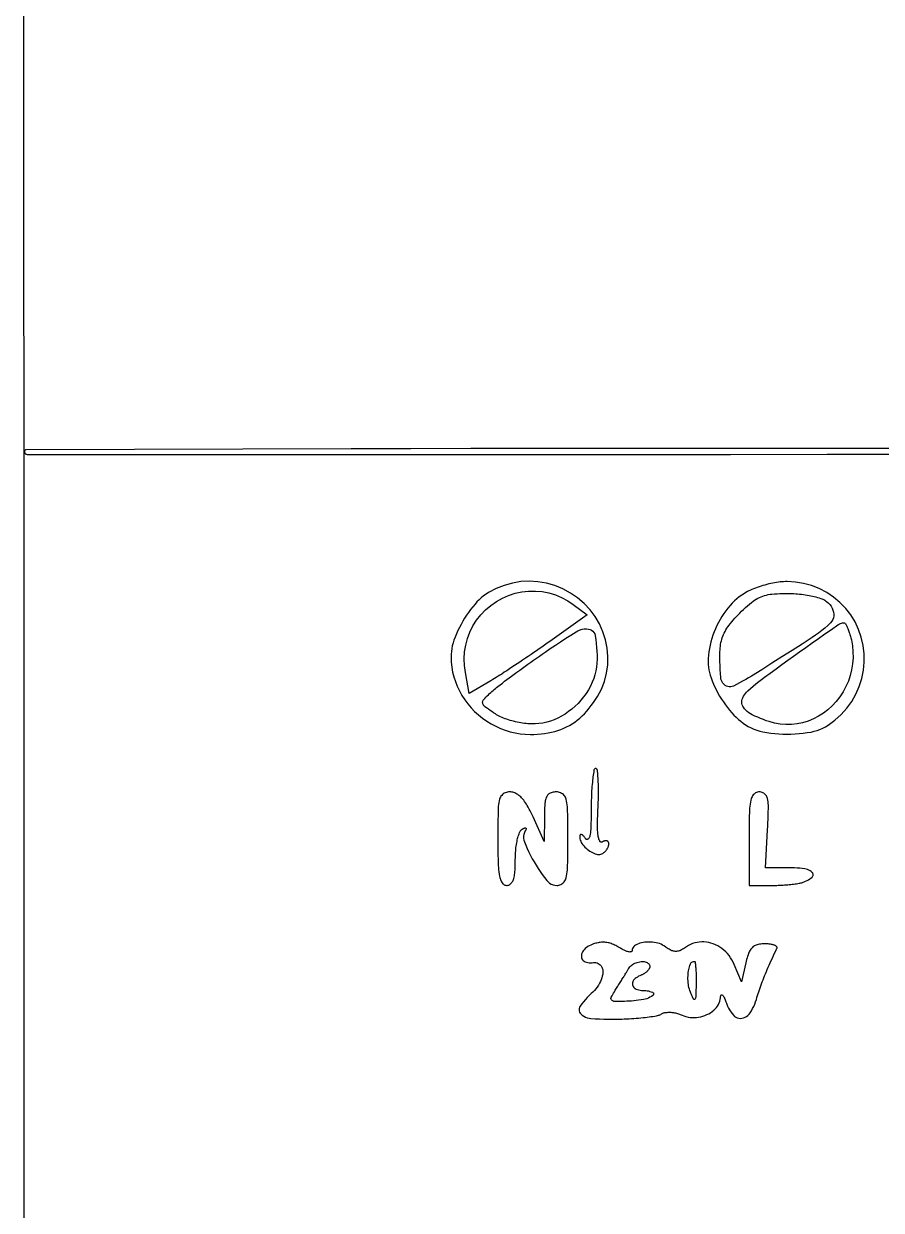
# Model space of a CAD drawing. Header units: millimetres. Extents: x -134 to 134, y -49 to 49.
# Drawn here: x -133.6 to -118.52, y 6.67 to 27.55 of the extents above; entities that cross this region are included whole.
import ezdxf

# ---------------------------------------------------------------- set-up
doc = ezdxf.new("R2010")
doc.units = ezdxf.units.MM
doc.header["$LTSCALE"] = 10
doc.header["$MEASUREMENT"] = 0

# ---------------------------------------------------------------- blocks, each defined once
blk = doc.blocks.new('DT0B-ULTRA_v_1')
at = {"color": 7, "linetype": 'Continuous', "lineweight": -3}
for points in [[(-133.588, -43.767, 0), (-133.6, 43.996, 0)], [(-133.588, 20.02, 0), (-133.587, 20.009, 0), (-133.583, 19.999, 0), (-133.578, 19.99, 0), (-133.57, 19.982, 0), (-133.562, 19.975, 0), (-133.552, 19.971, 0), (-133.541, 19.968, 0), (-133.536, 19.968, 0), (-124.577, 19.968, 0), (-122.873, 19.969, 0), (-121.169, 19.97, 0), (-119.465, 19.971, 0), (-117.76, 19.974, 0), (-116.056, 19.977, 0), (-114.352, 19.981, 0), (-112.212, 19.986, 0), (-110.073, 19.992, 0), (-107.933, 19.999, 0), (-105.794, 20.006, 0), (-103.654, 20.013, 0), (-101.514, 20.021, 0)], [(-117.78, 20.076, 0), (-119.03, 20.076, 0), (-120.28, 20.076, 0), (-121.529, 20.076, 0), (-122.582, 20.076, 0), (-123.634, 20.075, 0), (-124.686, 20.074, 0), (-125.738, 20.072, 0), (-126.79, 20.07, 0), (-127.843, 20.067, 0), (-133.556, 20.052, 0), (-133.563, 20.051, 0), (-133.569, 20.049, 0), (-133.575, 20.046, 0), (-133.58, 20.041, 0), (-133.583, 20.036, 0), (-133.586, 20.03, 0), (-133.587, 20.023, 0), (-133.588, 20.02, 0)], [(-125.423, 17.539, 0), (-125.467, 17.511, 0), (-125.51, 17.48, 0), (-125.551, 17.447, 0), (-125.59, 17.412, 0), (-125.627, 17.376, 0), (-125.662, 17.337, 0), (-125.702, 17.289, 0), (-125.74, 17.24, 0), (-125.777, 17.19, 0), (-125.813, 17.139, 0), (-125.846, 17.087, 0), (-125.878, 17.034, 0), (-125.908, 16.98, 0), (-125.937, 16.926, 0), (-125.963, 16.87, 0), (-125.988, 16.814, 0), (-126.011, 16.757, 0), (-126.033, 16.7, 0), (-126.048, 16.652, 0), (-126.061, 16.603, 0), (-126.071, 16.554, 0), (-126.078, 16.504, 0), (-126.082, 16.454, 0), (-126.083, 16.403, 0), (-126.08, 16.315, 0), (-126.071, 16.228, 0), (-126.056, 16.141, 0), (-126.035, 16.056, 0), (-126.008, 15.972, 0), (-125.975, 15.89, 0), (-125.936, 15.809, 0), (-125.892, 15.73, 0), (-125.843, 15.654, 0), (-125.79, 15.581, 0), (-125.731, 15.513, 0), (-125.669, 15.447, 0), (-125.601, 15.386, 0), (-125.53, 15.329, 0), (-125.456, 15.276, 0), (-125.378, 15.228, 0), (-125.298, 15.186, 0), (-125.215, 15.148, 0), (-125.13, 15.116, 0), (-125.044, 15.09, 0), (-124.957, 15.069, 0), (-124.868, 15.055, 0), (-124.778, 15.046, 0), (-124.688, 15.043, 0), (-124.626, 15.044, 0), (-124.563, 15.047, 0), (-124.5, 15.053, 0), (-124.438, 15.061, 0), (-124.376, 15.071, 0), (-124.315, 15.083, 0), (-124.26, 15.096, 0), (-124.207, 15.112, 0), (-124.154, 15.131, 0), (-124.102, 15.152, 0), (-124.052, 15.175, 0), (-124.002, 15.202, 0), (-123.954, 15.23, 0), (-123.908, 15.261, 0), (-123.863, 15.295, 0), (-123.819, 15.33, 0), (-123.778, 15.368, 0), (-123.738, 15.408, 0), (-123.696, 15.454, 0), (-123.655, 15.503, 0), (-123.616, 15.552, 0), (-123.578, 15.603, 0), (-123.543, 15.655, 0), (-123.509, 15.708, 0), (-123.439, 15.839, 0), (-123.385, 15.976, 0), (-123.348, 16.119, 0), (-123.327, 16.265, 0), (-123.323, 16.413, 0), (-123.336, 16.56, 0), (-123.366, 16.707, 0), (-123.412, 16.85, 0), (-123.473, 16.987, 0), (-123.549, 17.116, 0), (-123.639, 17.236, 0), (-123.742, 17.346, 0), (-123.857, 17.445, 0), (-123.983, 17.531, 0), (-124.117, 17.604, 0), (-124.258, 17.661, 0), (-124.405, 17.703, 0), (-124.555, 17.729, 0), (-124.705, 17.738, 0), (-124.856, 17.731, 0), (-125.005, 17.707, 0), (-125.15, 17.666, 0), (-125.29, 17.61, 0), (-125.423, 17.539, 0)], [(-123.933, 17.328, 0), (-123.692, 17.146, 0), (-124.348, 16.679, 0), (-124.394, 16.646, 0), (-124.44, 16.613, 0), (-124.487, 16.581, 0), (-124.533, 16.548, 0), (-124.58, 16.516, 0), (-124.627, 16.484, 0), (-124.676, 16.45, 0), (-124.725, 16.417, 0), (-124.774, 16.383, 0), (-124.824, 16.35, 0), (-124.873, 16.317, 0), (-124.923, 16.284, 0), (-124.968, 16.254, 0), (-125.013, 16.224, 0), (-125.058, 16.195, 0), (-125.103, 16.165, 0), (-125.148, 16.136, 0), (-125.193, 16.106, 0), (-125.225, 16.086, 0), (-125.256, 16.066, 0), (-125.288, 16.047, 0), (-125.32, 16.027, 0), (-125.351, 16.008, 0), (-125.384, 15.989, 0), (-125.763, 15.766, 0), (-125.832, 16.135, 0), (-125.848, 16.254, 0), (-125.853, 16.374, 0), (-125.845, 16.495, 0), (-125.826, 16.614, 0), (-125.794, 16.73, 0), (-125.751, 16.843, 0), (-125.698, 16.951, 0), (-125.633, 17.053, 0), (-125.559, 17.148, 0), (-125.476, 17.235, 0), (-125.385, 17.314, 0), (-125.286, 17.383, 0), (-125.181, 17.442, 0), (-125.071, 17.49, 0), (-124.957, 17.527, 0), (-124.839, 17.552, 0), (-124.72, 17.565, 0), (-124.6, 17.566, 0), (-124.48, 17.555, 0), (-124.363, 17.533, 0), (-124.248, 17.498, 0), (-124.138, 17.452, 0), (-124.032, 17.395, 0), (-123.933, 17.328, 0)], [(-120.924, 17.525, 0), (-120.97, 17.495, 0), (-121.014, 17.463, 0), (-121.057, 17.429, 0), (-121.098, 17.392, 0), (-121.137, 17.354, 0), (-121.174, 17.313, 0), (-121.213, 17.267, 0), (-121.25, 17.219, 0), (-121.285, 17.17, 0), (-121.318, 17.119, 0), (-121.349, 17.068, 0), (-121.379, 17.015, 0), (-121.407, 16.96, 0), (-121.432, 16.903, 0), (-121.456, 16.846, 0), (-121.478, 16.788, 0), (-121.497, 16.73, 0), (-121.514, 16.67, 0), (-121.528, 16.613, 0), (-121.54, 16.556, 0), (-121.548, 16.498, 0), (-121.555, 16.44, 0), (-121.559, 16.381, 0), (-121.56, 16.323, 0), (-121.558, 16.274, 0), (-121.554, 16.226, 0), (-121.547, 16.179, 0), (-121.537, 16.131, 0), (-121.525, 16.085, 0), (-121.51, 16.039, 0), (-121.489, 15.984, 0), (-121.466, 15.929, 0), (-121.442, 15.875, 0), (-121.416, 15.822, 0), (-121.388, 15.77, 0), (-121.359, 15.718, 0), (-121.327, 15.666, 0), (-121.293, 15.615, 0), (-121.258, 15.565, 0), (-121.222, 15.516, 0), (-121.184, 15.469, 0), (-121.144, 15.422, 0), (-121.108, 15.382, 0), (-121.07, 15.345, 0), (-121.03, 15.308, 0), (-120.989, 15.274, 0), (-120.946, 15.242, 0), (-120.902, 15.211, 0), (-120.855, 15.183, 0), (-120.806, 15.157, 0), (-120.756, 15.135, 0), (-120.705, 15.116, 0), (-120.652, 15.101, 0), (-120.598, 15.089, 0), (-120.528, 15.077, 0), (-120.458, 15.067, 0), (-120.387, 15.059, 0), (-120.316, 15.053, 0), (-120.245, 15.05, 0), (-120.174, 15.048, 0), (-120.104, 15.049, 0), (-120.033, 15.052, 0), (-119.962, 15.058, 0), (-119.891, 15.065, 0), (-119.821, 15.075, 0), (-119.751, 15.086, 0), (-119.698, 15.098, 0), (-119.645, 15.113, 0), (-119.594, 15.132, 0), (-119.544, 15.154, 0), (-119.496, 15.179, 0), (-119.449, 15.207, 0), (-119.33, 15.294, 0), (-119.221, 15.394, 0), (-119.122, 15.504, 0), (-119.036, 15.624, 0), (-118.963, 15.752, 0), (-118.903, 15.887, 0), (-118.859, 16.027, 0), (-118.829, 16.171, 0), (-118.816, 16.317, 0), (-118.817, 16.463, 0), (-118.835, 16.609, 0), (-118.868, 16.752, 0), (-118.915, 16.89, 0), (-118.977, 17.022, 0), (-119.053, 17.146, 0), (-119.142, 17.261, 0), (-119.243, 17.366, 0), (-119.355, 17.46, 0), (-119.476, 17.541, 0), (-119.606, 17.609, 0), (-119.742, 17.662, 0), (-119.882, 17.701, 0), (-120.027, 17.724, 0), (-120.172, 17.732, 0), (-120.203, 17.732, 0), (-120.234, 17.73, 0), (-120.265, 17.728, 0), (-120.296, 17.725, 0), (-120.326, 17.722, 0), (-120.357, 17.717, 0), (-120.391, 17.711, 0), (-120.426, 17.705, 0), (-120.461, 17.698, 0), (-120.495, 17.69, 0), (-120.529, 17.681, 0), (-120.563, 17.672, 0), (-120.597, 17.663, 0), (-120.63, 17.652, 0), (-120.663, 17.641, 0), (-120.697, 17.63, 0), (-120.729, 17.618, 0), (-120.762, 17.605, 0), (-120.79, 17.594, 0), (-120.817, 17.582, 0), (-120.845, 17.568, 0), (-120.871, 17.555, 0), (-120.898, 17.54, 0), (-120.924, 17.525, 0)], [(-119.478, 17.384, 0), (-119.449, 17.359, 0), (-119.423, 17.331, 0), (-119.4, 17.3, 0), (-119.381, 17.267, 0), (-119.365, 17.231, 0), (-119.354, 17.194, 0), (-119.349, 17.161, 0), (-119.35, 17.128, 0), (-119.356, 17.095, 0), (-119.368, 17.064, 0), (-119.385, 17.035, 0), (-119.406, 17.009, 0), (-119.456, 16.961, 0), (-119.508, 16.915, 0), (-119.562, 16.87, 0), (-119.617, 16.827, 0), (-119.673, 16.787, 0), (-119.731, 16.748, 0), (-119.908, 16.634, 0), (-120.085, 16.52, 0), (-120.263, 16.407, 0), (-120.441, 16.295, 0), (-120.619, 16.182, 0), (-120.797, 16.07, 0), (-120.849, 16.038, 0), (-120.901, 16.008, 0), (-120.954, 15.978, 0), (-121.007, 15.949, 0), (-121.061, 15.921, 0), (-121.115, 15.894, 0), (-121.139, 15.885, 0), (-121.164, 15.88, 0), (-121.189, 15.88, 0), (-121.214, 15.884, 0), (-121.238, 15.893, 0), (-121.26, 15.906, 0), (-121.281, 15.923, 0), (-121.3, 15.944, 0), (-121.315, 15.967, 0), (-121.327, 15.991, 0), (-121.335, 16.018, 0), (-121.339, 16.045, 0), (-121.344, 16.115, 0), (-121.347, 16.185, 0), (-121.351, 16.256, 0), (-121.353, 16.326, 0), (-121.354, 16.396, 0), (-121.355, 16.467, 0), (-121.354, 16.499, 0), (-121.352, 16.531, 0), (-121.35, 16.563, 0), (-121.346, 16.595, 0), (-121.341, 16.627, 0), (-121.336, 16.659, 0), (-121.329, 16.688, 0), (-121.322, 16.716, 0), (-121.313, 16.744, 0), (-121.303, 16.772, 0), (-121.292, 16.799, 0), (-121.279, 16.826, 0), (-121.264, 16.855, 0), (-121.248, 16.883, 0), (-121.231, 16.911, 0), (-121.213, 16.938, 0), (-121.194, 16.964, 0), (-121.174, 16.99, 0), (-121.147, 17.022, 0), (-121.12, 17.054, 0), (-121.092, 17.086, 0), (-121.064, 17.117, 0), (-121.035, 17.148, 0), (-121.005, 17.178, 0), (-120.972, 17.211, 0), (-120.937, 17.243, 0), (-120.903, 17.275, 0), (-120.868, 17.306, 0), (-120.832, 17.337, 0), (-120.796, 17.367, 0), (-120.77, 17.387, 0), (-120.744, 17.405, 0), (-120.716, 17.422, 0), (-120.688, 17.438, 0), (-120.659, 17.453, 0), (-120.629, 17.466, 0), (-120.599, 17.477, 0), (-120.568, 17.487, 0), (-120.537, 17.496, 0), (-120.505, 17.503, 0), (-120.473, 17.508, 0), (-120.441, 17.512, 0), (-120.394, 17.516, 0), (-120.346, 17.519, 0), (-120.299, 17.521, 0), (-120.252, 17.523, 0), (-120.204, 17.524, 0), (-120.157, 17.524, 0), (-120.123, 17.524, 0), (-120.089, 17.522, 0), (-120.055, 17.521, 0), (-120.021, 17.519, 0), (-119.987, 17.516, 0), (-119.953, 17.513, 0), (-119.919, 17.509, 0), (-119.886, 17.505, 0), (-119.852, 17.5, 0), (-119.819, 17.494, 0), (-119.785, 17.488, 0), (-119.752, 17.482, 0), (-119.723, 17.475, 0), (-119.694, 17.469, 0), (-119.666, 17.462, 0), (-119.637, 17.454, 0), (-119.609, 17.446, 0), (-119.581, 17.437, 0), (-119.563, 17.431, 0), (-119.545, 17.423, 0), (-119.527, 17.415, 0), (-119.51, 17.406, 0), (-119.494, 17.395, 0), (-119.478, 17.384, 0)], [(-119.042, 16.705, 0), (-119.023, 16.601, 0), (-119.014, 16.496, 0), (-119.013, 16.391, 0), (-119.02, 16.286, 0), (-119.037, 16.182, 0), (-119.062, 16.08, 0), (-119.095, 15.98, 0), (-119.137, 15.884, 0), (-119.186, 15.792, 0), (-119.243, 15.705, 0), (-119.308, 15.622, 0), (-119.379, 15.545, 0), (-119.454, 15.477, 0), (-119.534, 15.416, 0), (-119.62, 15.362, 0), (-119.71, 15.316, 0), (-119.804, 15.278, 0), (-119.901, 15.248, 0), (-119.998, 15.228, 0), (-120.097, 15.217, 0), (-120.196, 15.216, 0), (-120.294, 15.224, 0), (-120.392, 15.241, 0), (-120.487, 15.268, 0), (-120.538, 15.285, 0), (-120.589, 15.304, 0), (-120.639, 15.324, 0), (-120.689, 15.345, 0), (-120.738, 15.367, 0), (-120.787, 15.39, 0), (-120.817, 15.406, 0), (-120.845, 15.425, 0), (-120.872, 15.446, 0), (-120.896, 15.469, 0), (-120.919, 15.494, 0), (-120.94, 15.521, 0), (-120.952, 15.542, 0), (-120.961, 15.565, 0), (-120.967, 15.589, 0), (-120.968, 15.613, 0), (-120.966, 15.638, 0), (-120.96, 15.661, 0), (-120.95, 15.689, 0), (-120.937, 15.716, 0), (-120.922, 15.742, 0), (-120.905, 15.766, 0), (-120.885, 15.789, 0), (-120.864, 15.81, 0), (-120.817, 15.852, 0), (-120.769, 15.893, 0), (-120.72, 15.933, 0), (-120.671, 15.973, 0), (-120.621, 16.012, 0), (-120.57, 16.049, 0), (-120.468, 16.124, 0), (-120.366, 16.199, 0), (-120.263, 16.273, 0), (-120.16, 16.347, 0), (-120.057, 16.421, 0), (-119.954, 16.495, 0), (-119.842, 16.574, 0), (-119.73, 16.653, 0), (-119.618, 16.733, 0), (-119.506, 16.812, 0), (-119.394, 16.891, 0), (-119.282, 16.97, 0), (-119.266, 16.98, 0), (-119.249, 16.988, 0), (-119.232, 16.995, 0), (-119.215, 17.001, 0), (-119.197, 17.005, 0), (-119.178, 17.007, 0), (-119.172, 17.007, 0), (-119.166, 17.006, 0), (-119.161, 17.004, 0), (-119.156, 17.001, 0), (-119.151, 16.997, 0), (-119.147, 16.992, 0), (-119.141, 16.98, 0), (-119.134, 16.969, 0), (-119.127, 16.957, 0), (-119.121, 16.945, 0), (-119.115, 16.933, 0), (-119.11, 16.921, 0), (-119.103, 16.905, 0), (-119.096, 16.889, 0), (-119.09, 16.872, 0), (-119.084, 16.856, 0), (-119.078, 16.839, 0), (-119.073, 16.823, 0), (-119.067, 16.803, 0), (-119.061, 16.784, 0), (-119.056, 16.764, 0), (-119.051, 16.744, 0), (-119.046, 16.725, 0), (-119.042, 16.705, 0)], [(-123.515, 16.369, 0), (-123.517, 16.299, 0), (-123.524, 16.229, 0), (-123.536, 16.16, 0), (-123.553, 16.092, 0), (-123.574, 16.026, 0), (-123.6, 15.961, 0), (-123.632, 15.893, 0), (-123.668, 15.828, 0), (-123.708, 15.765, 0), (-123.751, 15.704, 0), (-123.798, 15.646, 0), (-123.848, 15.59, 0), (-123.901, 15.538, 0), (-123.957, 15.489, 0), (-124.015, 15.444, 0), (-124.077, 15.401, 0), (-124.14, 15.363, 0), (-124.206, 15.328, 0), (-124.269, 15.3, 0), (-124.334, 15.276, 0), (-124.401, 15.257, 0), (-124.469, 15.243, 0), (-124.537, 15.234, 0), (-124.606, 15.23, 0), (-124.637, 15.229, 0), (-124.668, 15.229, 0), (-124.699, 15.231, 0), (-124.73, 15.232, 0), (-124.761, 15.235, 0), (-124.792, 15.238, 0), (-124.824, 15.243, 0), (-124.856, 15.248, 0), (-124.888, 15.253, 0), (-124.92, 15.259, 0), (-124.952, 15.266, 0), (-124.984, 15.274, 0), (-125.014, 15.282, 0), (-125.044, 15.291, 0), (-125.074, 15.3, 0), (-125.103, 15.31, 0), (-125.133, 15.32, 0), (-125.162, 15.331, 0), (-125.187, 15.342, 0), (-125.211, 15.353, 0), (-125.235, 15.365, 0), (-125.259, 15.377, 0), (-125.282, 15.391, 0), (-125.304, 15.405, 0), (-125.335, 15.426, 0), (-125.366, 15.446, 0), (-125.396, 15.467, 0), (-125.427, 15.488, 0), (-125.457, 15.509, 0), (-125.487, 15.531, 0), (-125.497, 15.539, 0), (-125.505, 15.548, 0), (-125.513, 15.558, 0), (-125.519, 15.569, 0), (-125.524, 15.58, 0), (-125.527, 15.592, 0), (-125.528, 15.604, 0), (-125.528, 15.615, 0), (-125.526, 15.626, 0), (-125.522, 15.637, 0), (-125.517, 15.647, 0), (-125.509, 15.656, 0), (-125.489, 15.678, 0), (-125.469, 15.699, 0), (-125.448, 15.721, 0), (-125.427, 15.742, 0), (-125.406, 15.762, 0), (-125.384, 15.782, 0), (-125.365, 15.801, 0), (-125.345, 15.818, 0), (-125.324, 15.836, 0), (-125.303, 15.853, 0), (-125.283, 15.87, 0), (-125.261, 15.887, 0), (-125.221, 15.917, 0), (-125.181, 15.948, 0), (-125.141, 15.979, 0), (-125.1, 16.009, 0), (-125.06, 16.039, 0), (-125.019, 16.07, 0), (-124.972, 16.105, 0), (-124.924, 16.14, 0), (-124.876, 16.175, 0), (-124.828, 16.21, 0), (-124.78, 16.245, 0), (-124.731, 16.279, 0), (-124.681, 16.315, 0), (-124.631, 16.351, 0), (-124.581, 16.386, 0), (-124.53, 16.422, 0), (-124.48, 16.457, 0), (-124.429, 16.492, 0), (-124.339, 16.553, 0), (-124.249, 16.614, 0), (-124.159, 16.674, 0), (-124.067, 16.734, 0), (-123.976, 16.792, 0), (-123.884, 16.85, 0), (-123.851, 16.868, 0), (-123.815, 16.883, 0), (-123.779, 16.893, 0), (-123.741, 16.899, 0), (-123.703, 16.9, 0), (-123.665, 16.897, 0), (-123.637, 16.89, 0), (-123.611, 16.878, 0), (-123.588, 16.86, 0), (-123.569, 16.838, 0), (-123.555, 16.812, 0), (-123.547, 16.784, 0), (-123.546, 16.78, 0), (-123.537, 16.712, 0), (-123.529, 16.644, 0), (-123.523, 16.575, 0), (-123.519, 16.507, 0), (-123.516, 16.438, 0), (-123.515, 16.369, 0)], [(-123.618, 13.749, 0), (-123.618, 13.697, 0), (-123.618, 13.644, 0), (-123.619, 13.591, 0), (-123.62, 13.538, 0), (-123.622, 13.486, 0), (-123.623, 13.433, 0), (-123.625, 13.404, 0), (-123.627, 13.374, 0), (-123.63, 13.345, 0), (-123.633, 13.315, 0), (-123.637, 13.286, 0), (-123.643, 13.257, 0), (-123.645, 13.246, 0), (-123.649, 13.236, 0), (-123.654, 13.226, 0), (-123.661, 13.217, 0), (-123.668, 13.209, 0), (-123.677, 13.202, 0), (-123.682, 13.199, 0), (-123.688, 13.197, 0), (-123.694, 13.196, 0), (-123.7, 13.197, 0), (-123.706, 13.199, 0), (-123.711, 13.202, 0), (-123.716, 13.206, 0), (-123.719, 13.21, 0), (-123.725, 13.219, 0), (-123.731, 13.228, 0), (-123.737, 13.236, 0), (-123.744, 13.245, 0), (-123.751, 13.253, 0), (-123.758, 13.262, 0), (-123.762, 13.267, 0), (-123.767, 13.271, 0), (-123.772, 13.275, 0), (-123.778, 13.279, 0), (-123.784, 13.282, 0), (-123.79, 13.285, 0), (-123.793, 13.286, 0), (-123.797, 13.286, 0), (-123.801, 13.285, 0), (-123.804, 13.284, 0), (-123.807, 13.282, 0), (-123.81, 13.279, 0), (-123.811, 13.278, 0), (-123.813, 13.273, 0), (-123.816, 13.269, 0), (-123.818, 13.264, 0), (-123.819, 13.259, 0), (-123.82, 13.253, 0), (-123.82, 13.248, 0), (-123.819, 13.226, 0), (-123.816, 13.204, 0), (-123.811, 13.183, 0), (-123.803, 13.163, 0), (-123.793, 13.143, 0), (-123.782, 13.125, 0), (-123.765, 13.102, 0), (-123.747, 13.081, 0), (-123.728, 13.061, 0), (-123.708, 13.042, 0), (-123.687, 13.024, 0), (-123.666, 13.007, 0), (-123.644, 12.992, 0), (-123.621, 12.978, 0), (-123.598, 12.965, 0), (-123.574, 12.954, 0), (-123.55, 12.944, 0), (-123.525, 12.936, 0), (-123.507, 12.932, 0), (-123.488, 12.93, 0), (-123.469, 12.931, 0), (-123.45, 12.935, 0), (-123.432, 12.941, 0), (-123.415, 12.95, 0), (-123.408, 12.955, 0), (-123.4, 12.96, 0), (-123.393, 12.965, 0), (-123.387, 12.971, 0), (-123.38, 12.977, 0), (-123.374, 12.983, 0), (-123.368, 12.99, 0), (-123.361, 12.997, 0), (-123.355, 13.004, 0), (-123.35, 13.011, 0), (-123.344, 13.019, 0), (-123.339, 13.027, 0), (-123.335, 13.035, 0), (-123.33, 13.042, 0), (-123.326, 13.05, 0), (-123.322, 13.058, 0), (-123.319, 13.067, 0), (-123.316, 13.075, 0), (-123.313, 13.082, 0), (-123.311, 13.089, 0), (-123.31, 13.097, 0), (-123.309, 13.104, 0), (-123.308, 13.112, 0), (-123.308, 13.119, 0), (-123.308, 13.125, 0), (-123.309, 13.131, 0), (-123.31, 13.136, 0), (-123.312, 13.142, 0), (-123.314, 13.147, 0), (-123.317, 13.153, 0), (-123.32, 13.157, 0), (-123.323, 13.161, 0), (-123.327, 13.164, 0), (-123.331, 13.167, 0), (-123.336, 13.17, 0), (-123.341, 13.171, 0), (-123.347, 13.173, 0), (-123.353, 13.174, 0), (-123.359, 13.174, 0), (-123.365, 13.174, 0), (-123.371, 13.173, 0), (-123.377, 13.172, 0), (-123.384, 13.169, 0), (-123.392, 13.167, 0), (-123.399, 13.164, 0), (-123.406, 13.16, 0), (-123.413, 13.157, 0), (-123.42, 13.153, 0), (-123.426, 13.15, 0), (-123.433, 13.148, 0), (-123.44, 13.148, 0), (-123.447, 13.149, 0), (-123.453, 13.152, 0), (-123.459, 13.156, 0), (-123.464, 13.161, 0), (-123.467, 13.166, 0), (-123.474, 13.181, 0), (-123.481, 13.197, 0), (-123.486, 13.213, 0), (-123.491, 13.23, 0), (-123.494, 13.246, 0), (-123.497, 13.263, 0), (-123.5, 13.295, 0), (-123.503, 13.326, 0), (-123.505, 13.358, 0), (-123.507, 13.39, 0), (-123.507, 13.422, 0), (-123.507, 13.454, 0), (-123.506, 13.506, 0), (-123.505, 13.557, 0), (-123.503, 13.609, 0), (-123.502, 13.66, 0), (-123.499, 13.712, 0), (-123.497, 13.764, 0), (-123.495, 13.807, 0), (-123.493, 13.85, 0), (-123.492, 13.894, 0), (-123.49, 13.937, 0), (-123.49, 13.981, 0), (-123.489, 14.024, 0), (-123.489, 14.061, 0), (-123.489, 14.098, 0), (-123.49, 14.134, 0), (-123.491, 14.171, 0), (-123.493, 14.207, 0), (-123.495, 14.244, 0), (-123.497, 14.273, 0), (-123.499, 14.302, 0), (-123.501, 14.331, 0), (-123.504, 14.36, 0), (-123.507, 14.389, 0), (-123.51, 14.417, 0), (-123.511, 14.423, 0), (-123.514, 14.429, 0), (-123.517, 14.434, 0), (-123.522, 14.438, 0), (-123.527, 14.441, 0), (-123.533, 14.443, 0), (-123.539, 14.444, 0), (-123.546, 14.443, 0), (-123.552, 14.441, 0), (-123.557, 14.438, 0), (-123.562, 14.433, 0), (-123.566, 14.428, 0), (-123.569, 14.422, 0), (-123.57, 14.417, 0), (-123.574, 14.388, 0), (-123.579, 14.358, 0), (-123.583, 14.329, 0), (-123.587, 14.299, 0), (-123.59, 14.269, 0), (-123.594, 14.24, 0), (-123.598, 14.202, 0), (-123.602, 14.165, 0), (-123.605, 14.128, 0), (-123.607, 14.09, 0), (-123.61, 14.053, 0), (-123.612, 14.015, 0), (-123.613, 13.971, 0), (-123.615, 13.927, 0), (-123.616, 13.882, 0), (-123.617, 13.838, 0), (-123.617, 13.794, 0), (-123.618, 13.749, 0)], [(-125.261, 13.21, 0), (-125.261, 13.138, 0), (-125.26, 13.066, 0), (-125.259, 12.994, 0), (-125.258, 12.922, 0), (-125.257, 12.851, 0), (-125.255, 12.779, 0), (-125.253, 12.74, 0), (-125.251, 12.702, 0), (-125.247, 12.664, 0), (-125.243, 12.626, 0), (-125.237, 12.588, 0), (-125.23, 12.55, 0), (-125.226, 12.529, 0), (-125.22, 12.508, 0), (-125.213, 12.488, 0), (-125.204, 12.468, 0), (-125.194, 12.449, 0), (-125.183, 12.43, 0), (-125.174, 12.418, 0), (-125.163, 12.407, 0), (-125.151, 12.399, 0), (-125.137, 12.392, 0), (-125.122, 12.389, 0), (-125.107, 12.387, 0), (-125.094, 12.388, 0), (-125.081, 12.391, 0), (-125.068, 12.394, 0), (-125.056, 12.4, 0), (-125.045, 12.407, 0), (-125.035, 12.415, 0), (-125.025, 12.426, 0), (-125.015, 12.437, 0), (-125.006, 12.449, 0), (-124.999, 12.462, 0), (-124.992, 12.475, 0), (-124.987, 12.489, 0), (-124.98, 12.511, 0), (-124.974, 12.533, 0), (-124.969, 12.556, 0), (-124.965, 12.578, 0), (-124.962, 12.601, 0), (-124.96, 12.624, 0), (-124.958, 12.66, 0), (-124.956, 12.697, 0), (-124.954, 12.734, 0), (-124.953, 12.77, 0), (-124.953, 12.807, 0), (-124.953, 12.844, 0), (-124.952, 12.874, 0), (-124.952, 12.904, 0), (-124.95, 12.934, 0), (-124.949, 12.964, 0), (-124.946, 12.994, 0), (-124.944, 13.024, 0), (-124.941, 13.052, 0), (-124.937, 13.079, 0), (-124.933, 13.106, 0), (-124.929, 13.134, 0), (-124.923, 13.161, 0), (-124.918, 13.188, 0), (-124.913, 13.21, 0), (-124.907, 13.231, 0), (-124.901, 13.253, 0), (-124.894, 13.275, 0), (-124.887, 13.296, 0), (-124.88, 13.317, 0), (-124.875, 13.329, 0), (-124.869, 13.339, 0), (-124.862, 13.349, 0), (-124.853, 13.358, 0), (-124.844, 13.367, 0), (-124.834, 13.374, 0), (-124.827, 13.378, 0), (-124.82, 13.382, 0), (-124.813, 13.386, 0), (-124.805, 13.39, 0), (-124.798, 13.393, 0), (-124.791, 13.397, 0), (-124.787, 13.398, 0), (-124.783, 13.399, 0), (-124.779, 13.399, 0), (-124.775, 13.399, 0), (-124.771, 13.398, 0), (-124.768, 13.396, 0), (-124.765, 13.395, 0), (-124.764, 13.393, 0), (-124.762, 13.391, 0), (-124.761, 13.388, 0), (-124.761, 13.385, 0), (-124.761, 13.383, 0), (-124.761, 13.38, 0), (-124.764, 13.374, 0), (-124.766, 13.368, 0), (-124.769, 13.362, 0), (-124.772, 13.357, 0), (-124.775, 13.351, 0), (-124.778, 13.345, 0), (-124.793, 13.316, 0), (-124.803, 13.285, 0), (-124.809, 13.252, 0), (-124.809, 13.219, 0), (-124.804, 13.186, 0), (-124.794, 13.155, 0), (-124.769, 13.094, 0), (-124.742, 13.034, 0), (-124.714, 12.974, 0), (-124.685, 12.915, 0), (-124.654, 12.857, 0), (-124.621, 12.8, 0), (-124.587, 12.743, 0), (-124.552, 12.687, 0), (-124.516, 12.632, 0), (-124.478, 12.578, 0), (-124.439, 12.525, 0), (-124.398, 12.473, 0), (-124.376, 12.448, 0), (-124.349, 12.427, 0), (-124.32, 12.41, 0), (-124.289, 12.397, 0), (-124.256, 12.39, 0), (-124.222, 12.387, 0), (-124.204, 12.388, 0), (-124.185, 12.392, 0), (-124.167, 12.397, 0), (-124.15, 12.404, 0), (-124.134, 12.414, 0), (-124.119, 12.425, 0), (-124.105, 12.438, 0), (-124.092, 12.453, 0), (-124.081, 12.468, 0), (-124.072, 12.485, 0), (-124.065, 12.503, 0), (-124.059, 12.521, 0), (-124.052, 12.555, 0), (-124.046, 12.589, 0), (-124.041, 12.624, 0), (-124.037, 12.658, 0), (-124.034, 12.693, 0), (-124.033, 12.727, 0), (-124.031, 12.808, 0), (-124.03, 12.888, 0), (-124.029, 12.968, 0), (-124.028, 13.049, 0), (-124.027, 13.129, 0), (-124.027, 13.21, 0), (-124.027, 13.292, 0), (-124.028, 13.374, 0), (-124.029, 13.456, 0), (-124.03, 13.539, 0), (-124.031, 13.621, 0), (-124.033, 13.703, 0), (-124.034, 13.737, 0), (-124.037, 13.771, 0), (-124.04, 13.804, 0), (-124.046, 13.838, 0), (-124.052, 13.871, 0), (-124.059, 13.904, 0), (-124.065, 13.922, 0), (-124.073, 13.939, 0), (-124.083, 13.955, 0), (-124.094, 13.971, 0), (-124.107, 13.984, 0), (-124.122, 13.996, 0), (-124.139, 14.007, 0), (-124.156, 14.016, 0), (-124.175, 14.023, 0), (-124.194, 14.028, 0), (-124.213, 14.031, 0), (-124.233, 14.032, 0), (-124.251, 14.032, 0), (-124.269, 14.03, 0), (-124.287, 14.027, 0), (-124.304, 14.023, 0), (-124.322, 14.017, 0), (-124.339, 14.011, 0), (-124.352, 14.004, 0), (-124.364, 13.996, 0), (-124.375, 13.987, 0), (-124.385, 13.976, 0), (-124.394, 13.964, 0), (-124.401, 13.952, 0), (-124.409, 13.933, 0), (-124.416, 13.913, 0), (-124.422, 13.894, 0), (-124.427, 13.873, 0), (-124.43, 13.853, 0), (-124.432, 13.833, 0), (-124.435, 13.793, 0), (-124.437, 13.754, 0), (-124.438, 13.714, 0), (-124.44, 13.674, 0), (-124.44, 13.635, 0), (-124.441, 13.595, 0), (-124.443, 13.158, 0), (-124.641, 13.595, 0), (-124.657, 13.629, 0), (-124.673, 13.663, 0), (-124.69, 13.697, 0), (-124.708, 13.73, 0), (-124.726, 13.763, 0), (-124.744, 13.796, 0), (-124.758, 13.819, 0), (-124.773, 13.843, 0), (-124.789, 13.865, 0), (-124.806, 13.887, 0), (-124.824, 13.908, 0), (-124.843, 13.929, 0), (-124.857, 13.944, 0), (-124.873, 13.958, 0), (-124.89, 13.971, 0), (-124.907, 13.984, 0), (-124.925, 13.995, 0), (-124.943, 14.006, 0), (-124.96, 14.014, 0), (-124.977, 14.02, 0), (-124.995, 14.025, 0), (-125.013, 14.029, 0), (-125.032, 14.031, 0), (-125.05, 14.032, 0), (-125.07, 14.031, 0), (-125.09, 14.028, 0), (-125.11, 14.023, 0), (-125.129, 14.016, 0), (-125.147, 14.008, 0), (-125.165, 13.997, 0), (-125.18, 13.985, 0), (-125.193, 13.972, 0), (-125.205, 13.957, 0), (-125.215, 13.941, 0), (-125.223, 13.924, 0), (-125.229, 13.906, 0), (-125.236, 13.874, 0), (-125.243, 13.841, 0), (-125.248, 13.808, 0), (-125.252, 13.775, 0), (-125.254, 13.741, 0), (-125.256, 13.708, 0), (-125.257, 13.625, 0), (-125.259, 13.542, 0), (-125.26, 13.459, 0), (-125.26, 13.376, 0), (-125.261, 13.293, 0), (-125.261, 13.21, 0)], [(-120.841, 13.21, 0), (-120.841, 12.387, 0), (-120.438, 12.387, 0), (-120.41, 12.387, 0), (-120.382, 12.388, 0), (-120.355, 12.388, 0), (-120.327, 12.389, 0), (-120.299, 12.39, 0), (-120.272, 12.392, 0), (-120.244, 12.394, 0), (-120.216, 12.395, 0), (-120.188, 12.398, 0), (-120.161, 12.4, 0), (-120.133, 12.403, 0), (-120.106, 12.406, 0), (-120.081, 12.408, 0), (-120.057, 12.411, 0), (-120.033, 12.415, 0), (-120.009, 12.418, 0), (-119.985, 12.422, 0), (-119.961, 12.426, 0), (-119.946, 12.428, 0), (-119.931, 12.432, 0), (-119.916, 12.435, 0), (-119.901, 12.44, 0), (-119.887, 12.444, 0), (-119.872, 12.45, 0), (-119.847, 12.46, 0), (-119.822, 12.472, 0), (-119.798, 12.486, 0), (-119.775, 12.501, 0), (-119.753, 12.517, 0), (-119.731, 12.535, 0), (-119.723, 12.543, 0), (-119.717, 12.553, 0), (-119.714, 12.564, 0), (-119.712, 12.575, 0), (-119.713, 12.587, 0), (-119.717, 12.598, 0), (-119.722, 12.608, 0), (-119.729, 12.616, 0), (-119.748, 12.632, 0), (-119.769, 12.646, 0), (-119.79, 12.658, 0), (-119.813, 12.668, 0), (-119.837, 12.675, 0), (-119.862, 12.679, 0), (-119.906, 12.684, 0), (-119.951, 12.688, 0), (-119.995, 12.692, 0), (-120.04, 12.694, 0), (-120.085, 12.695, 0), (-120.13, 12.696, 0), (-120.55, 12.696, 0), (-120.515, 13.364, 0), (-120.512, 13.427, 0), (-120.509, 13.49, 0), (-120.507, 13.553, 0), (-120.505, 13.617, 0), (-120.503, 13.68, 0), (-120.501, 13.743, 0), (-120.501, 13.772, 0), (-120.502, 13.801, 0), (-120.505, 13.83, 0), (-120.508, 13.859, 0), (-120.512, 13.888, 0), (-120.518, 13.916, 0), (-120.522, 13.932, 0), (-120.529, 13.948, 0), (-120.537, 13.962, 0), (-120.546, 13.976, 0), (-120.557, 13.989, 0), (-120.569, 14, 0), (-120.583, 14.009, 0), (-120.597, 14.018, 0), (-120.612, 14.024, 0), (-120.628, 14.029, 0), (-120.644, 14.031, 0), (-120.661, 14.032, 0), (-120.678, 14.031, 0), (-120.695, 14.028, 0), (-120.711, 14.022, 0), (-120.727, 14.014, 0), (-120.741, 14.004, 0), (-120.754, 13.992, 0), (-120.767, 13.978, 0), (-120.779, 13.962, 0), (-120.789, 13.944, 0), (-120.797, 13.927, 0), (-120.804, 13.908, 0), (-120.809, 13.889, 0), (-120.816, 13.854, 0), (-120.822, 13.818, 0), (-120.827, 13.783, 0), (-120.831, 13.747, 0), (-120.833, 13.711, 0), (-120.835, 13.675, 0), (-120.837, 13.598, 0), (-120.838, 13.52, 0), (-120.839, 13.442, 0), (-120.84, 13.365, 0), (-120.84, 13.287, 0), (-120.841, 13.21, 0)], [(-123.599, 11.349, 0), (-123.626, 11.338, 0), (-123.651, 11.325, 0), (-123.676, 11.31, 0), (-123.699, 11.294, 0), (-123.722, 11.276, 0), (-123.743, 11.256, 0), (-123.758, 11.239, 0), (-123.77, 11.22, 0), (-123.779, 11.2, 0), (-123.786, 11.178, 0), (-123.789, 11.156, 0), (-123.79, 11.133, 0), (-123.787, 11.114, 0), (-123.78, 11.096, 0), (-123.77, 11.079, 0), (-123.758, 11.065, 0), (-123.742, 11.053, 0), (-123.725, 11.044, 0), (-123.702, 11.036, 0), (-123.678, 11.031, 0), (-123.654, 11.027, 0), (-123.629, 11.026, 0), (-123.604, 11.027, 0), (-123.58, 11.03, 0), (-123.558, 11.032, 0), (-123.536, 11.03, 0), (-123.514, 11.025, 0), (-123.494, 11.016, 0), (-123.476, 11.004, 0), (-123.459, 10.99, 0), (-123.444, 10.971, 0), (-123.432, 10.951, 0), (-123.423, 10.929, 0), (-123.416, 10.907, 0), (-123.413, 10.883, 0), (-123.413, 10.86, 0), (-123.416, 10.826, 0), (-123.423, 10.792, 0), (-123.431, 10.759, 0), (-123.442, 10.727, 0), (-123.456, 10.695, 0), (-123.472, 10.665, 0), (-123.492, 10.632, 0), (-123.513, 10.6, 0), (-123.537, 10.57, 0), (-123.562, 10.54, 0), (-123.588, 10.512, 0), (-123.616, 10.486, 0), (-123.652, 10.452, 0), (-123.687, 10.417, 0), (-123.72, 10.38, 0), (-123.753, 10.342, 0), (-123.783, 10.304, 0), (-123.813, 10.264, 0), (-123.824, 10.244, 0), (-123.83, 10.223, 0), (-123.832, 10.201, 0), (-123.83, 10.179, 0), (-123.822, 10.158, 0), (-123.811, 10.139, 0), (-123.801, 10.127, 0), (-123.776, 10.105, 0), (-123.749, 10.086, 0), (-123.72, 10.071, 0), (-123.689, 10.059, 0), (-123.656, 10.051, 0), (-123.623, 10.047, 0), (-123.547, 10.042, 0), (-123.471, 10.039, 0), (-123.395, 10.036, 0), (-123.319, 10.035, 0), (-123.243, 10.035, 0), (-123.167, 10.035, 0), (-123.124, 10.036, 0), (-123.081, 10.037, 0), (-123.037, 10.039, 0), (-122.994, 10.04, 0), (-122.951, 10.043, 0), (-122.907, 10.045, 0), (-122.867, 10.048, 0), (-122.827, 10.051, 0), (-122.787, 10.054, 0), (-122.746, 10.058, 0), (-122.706, 10.062, 0), (-122.666, 10.066, 0), (-122.633, 10.07, 0), (-122.6, 10.075, 0), (-122.567, 10.079, 0), (-122.533, 10.084, 0), (-122.5, 10.089, 0), (-122.467, 10.095, 0), (-122.452, 10.098, 0), (-122.437, 10.102, 0), (-122.422, 10.107, 0), (-122.408, 10.113, 0), (-122.394, 10.119, 0), (-122.38, 10.127, 0), (-122.37, 10.133, 0), (-122.359, 10.138, 0), (-122.348, 10.143, 0), (-122.336, 10.146, 0), (-122.325, 10.149, 0), (-122.313, 10.151, 0), (-122.297, 10.153, 0), (-122.282, 10.154, 0), (-122.266, 10.155, 0), (-122.251, 10.156, 0), (-122.235, 10.155, 0), (-122.219, 10.155, 0), (-122.202, 10.153, 0), (-122.185, 10.152, 0), (-122.168, 10.149, 0), (-122.15, 10.146, 0), (-122.133, 10.143, 0), (-122.116, 10.139, 0), (-122.1, 10.135, 0), (-122.083, 10.13, 0), (-122.067, 10.125, 0), (-122.051, 10.119, 0), (-122.035, 10.112, 0), (-122.02, 10.106, 0), (-121.986, 10.092, 0), (-121.951, 10.08, 0), (-121.915, 10.072, 0), (-121.879, 10.066, 0), (-121.842, 10.063, 0), (-121.805, 10.062, 0), (-121.767, 10.064, 0), (-121.729, 10.069, 0), (-121.691, 10.077, 0), (-121.654, 10.087, 0), (-121.618, 10.099, 0), (-121.583, 10.114, 0), (-121.551, 10.13, 0), (-121.52, 10.148, 0), (-121.491, 10.168, 0), (-121.463, 10.191, 0), (-121.438, 10.215, 0), (-121.414, 10.241, 0), (-121.395, 10.266, 0), (-121.379, 10.293, 0), (-121.366, 10.321, 0), (-121.356, 10.351, 0), (-121.35, 10.381, 0), (-121.346, 10.412, 0), (-121.346, 10.42, 0), (-121.345, 10.427, 0), (-121.343, 10.435, 0), (-121.34, 10.442, 0), (-121.338, 10.449, 0), (-121.334, 10.456, 0), (-121.332, 10.459, 0), (-121.33, 10.461, 0), (-121.328, 10.462, 0), (-121.325, 10.463, 0), (-121.322, 10.464, 0), (-121.319, 10.463, 0), (-121.316, 10.463, 0), (-121.313, 10.461, 0), (-121.311, 10.46, 0), (-121.304, 10.452, 0), (-121.298, 10.444, 0), (-121.292, 10.436, 0), (-121.286, 10.427, 0), (-121.281, 10.419, 0), (-121.277, 10.409, 0), (-121.269, 10.391, 0), (-121.262, 10.373, 0), (-121.254, 10.355, 0), (-121.247, 10.337, 0), (-121.24, 10.318, 0), (-121.233, 10.3, 0), (-121.219, 10.264, 0), (-121.202, 10.23, 0), (-121.184, 10.196, 0), (-121.163, 10.163, 0), (-121.141, 10.132, 0), (-121.116, 10.103, 0), (-121.097, 10.084, 0), (-121.074, 10.069, 0), (-121.049, 10.057, 0), (-121.023, 10.05, 0), (-120.996, 10.048, 0), (-120.969, 10.05, 0), (-120.94, 10.056, 0), (-120.912, 10.067, 0), (-120.886, 10.082, 0), (-120.862, 10.1, 0), (-120.841, 10.121, 0), (-120.823, 10.145, 0), (-120.8, 10.182, 0), (-120.779, 10.221, 0), (-120.76, 10.26, 0), (-120.742, 10.3, 0), (-120.727, 10.341, 0), (-120.713, 10.383, 0), (-120.703, 10.416, 0), (-120.692, 10.45, 0), (-120.681, 10.484, 0), (-120.67, 10.517, 0), (-120.659, 10.551, 0), (-120.647, 10.584, 0), (-120.634, 10.619, 0), (-120.621, 10.654, 0), (-120.608, 10.69, 0), (-120.595, 10.725, 0), (-120.581, 10.76, 0), (-120.567, 10.794, 0), (-120.551, 10.833, 0), (-120.536, 10.871, 0), (-120.52, 10.91, 0), (-120.503, 10.948, 0), (-120.487, 10.986, 0), (-120.47, 11.024, 0), (-120.451, 11.067, 0), (-120.431, 11.11, 0), (-120.411, 11.153, 0), (-120.391, 11.196, 0), (-120.371, 11.239, 0), (-120.351, 11.282, 0), (-120.349, 11.287, 0), (-120.349, 11.292, 0), (-120.349, 11.297, 0), (-120.351, 11.302, 0), (-120.353, 11.307, 0), (-120.356, 11.311, 0), (-120.356, 11.311, 0), (-120.364, 11.317, 0), (-120.37, 11.322, 0), (-120.377, 11.326, 0), (-120.385, 11.33, 0), (-120.392, 11.334, 0), (-120.4, 11.337, 0), (-120.412, 11.341, 0), (-120.424, 11.344, 0), (-120.437, 11.347, 0), (-120.449, 11.35, 0), (-120.462, 11.352, 0), (-120.474, 11.354, 0), (-120.49, 11.355, 0), (-120.506, 11.357, 0), (-120.522, 11.358, 0), (-120.538, 11.359, 0), (-120.553, 11.359, 0), (-120.569, 11.359, 0), (-120.591, 11.359, 0), (-120.613, 11.357, 0), (-120.635, 11.355, 0), (-120.657, 11.352, 0), (-120.679, 11.348, 0), (-120.701, 11.343, 0), (-120.717, 11.338, 0), (-120.733, 11.331, 0), (-120.748, 11.323, 0), (-120.762, 11.314, 0), (-120.776, 11.304, 0), (-120.788, 11.292, 0), (-120.801, 11.278, 0), (-120.813, 11.263, 0), (-120.824, 11.247, 0), (-120.834, 11.23, 0), (-120.842, 11.213, 0), (-120.85, 11.195, 0), (-120.86, 11.167, 0), (-120.869, 11.139, 0), (-120.877, 11.111, 0), (-120.885, 11.083, 0), (-120.893, 11.054, 0), (-120.9, 11.025, 0), (-120.975, 10.691, 0), (-121.102, 10.996, 0), (-121.121, 11.037, 0), (-121.142, 11.077, 0), (-121.166, 11.115, 0), (-121.192, 11.152, 0), (-121.221, 11.187, 0), (-121.252, 11.22, 0), (-121.284, 11.249, 0), (-121.318, 11.277, 0), (-121.354, 11.302, 0), (-121.392, 11.324, 0), (-121.431, 11.344, 0), (-121.471, 11.36, 0), (-121.511, 11.373, 0), (-121.551, 11.383, 0), (-121.592, 11.39, 0), (-121.634, 11.394, 0), (-121.675, 11.394, 0), (-121.717, 11.391, 0), (-121.757, 11.385, 0), (-121.796, 11.376, 0), (-121.834, 11.364, 0), (-121.871, 11.348, 0), (-121.907, 11.329, 0), (-121.941, 11.307, 0), (-121.958, 11.296, 0), (-121.975, 11.285, 0), (-121.993, 11.274, 0), (-122.011, 11.264, 0), (-122.029, 11.254, 0), (-122.047, 11.245, 0), (-122.06, 11.239, 0), (-122.073, 11.234, 0), (-122.087, 11.23, 0), (-122.101, 11.228, 0), (-122.115, 11.226, 0), (-122.129, 11.226, 0), (-122.143, 11.226, 0), (-122.157, 11.228, 0), (-122.171, 11.231, 0), (-122.185, 11.234, 0), (-122.198, 11.239, 0), (-122.211, 11.245, 0), (-122.228, 11.254, 0), (-122.246, 11.264, 0), (-122.263, 11.274, 0), (-122.28, 11.285, 0), (-122.297, 11.296, 0), (-122.313, 11.307, 0), (-122.338, 11.324, 0), (-122.363, 11.339, 0), (-122.39, 11.352, 0), (-122.418, 11.363, 0), (-122.447, 11.372, 0), (-122.476, 11.379, 0), (-122.509, 11.384, 0), (-122.542, 11.388, 0), (-122.576, 11.391, 0), (-122.609, 11.391, 0), (-122.643, 11.39, 0), (-122.676, 11.387, 0), (-122.704, 11.383, 0), (-122.732, 11.377, 0), (-122.76, 11.37, 0), (-122.787, 11.361, 0), (-122.813, 11.35, 0), (-122.839, 11.337, 0), (-122.855, 11.327, 0), (-122.869, 11.314, 0), (-122.881, 11.298, 0), (-122.89, 11.28, 0), (-122.895, 11.262, 0), (-122.897, 11.242, 0), (-122.897, 11.237, 0), (-122.899, 11.232, 0), (-122.901, 11.228, 0), (-122.904, 11.224, 0), (-122.908, 11.222, 0), (-122.913, 11.22, 0), (-122.916, 11.219, 0), (-122.924, 11.217, 0), (-122.932, 11.217, 0), (-122.94, 11.216, 0), (-122.948, 11.217, 0), (-122.956, 11.218, 0), (-122.964, 11.219, 0), (-122.977, 11.223, 0), (-122.99, 11.226, 0), (-123.003, 11.231, 0), (-123.015, 11.235, 0), (-123.027, 11.24, 0), (-123.039, 11.246, 0), (-123.054, 11.253, 0), (-123.069, 11.261, 0), (-123.084, 11.27, 0), (-123.099, 11.278, 0), (-123.113, 11.287, 0), (-123.128, 11.296, 0), (-123.147, 11.307, 0), (-123.166, 11.318, 0), (-123.186, 11.329, 0), (-123.206, 11.339, 0), (-123.226, 11.348, 0), (-123.247, 11.356, 0), (-123.265, 11.363, 0), (-123.284, 11.369, 0), (-123.303, 11.375, 0), (-123.322, 11.379, 0), (-123.342, 11.382, 0), (-123.361, 11.385, 0), (-123.38, 11.387, 0), (-123.4, 11.388, 0), (-123.419, 11.388, 0), (-123.438, 11.387, 0), (-123.458, 11.385, 0), (-123.477, 11.382, 0), (-123.498, 11.379, 0), (-123.518, 11.374, 0), (-123.539, 11.369, 0), (-123.559, 11.363, 0), (-123.579, 11.357, 0), (-123.599, 11.349, 0)], [(-122.588, 10.959, 0), (-122.588, 10.952, 0), (-122.589, 10.945, 0), (-122.591, 10.939, 0), (-122.593, 10.932, 0), (-122.596, 10.926, 0), (-122.599, 10.92, 0), (-122.604, 10.912, 0), (-122.61, 10.904, 0), (-122.615, 10.897, 0), (-122.621, 10.89, 0), (-122.627, 10.883, 0), (-122.633, 10.877, 0), (-122.641, 10.87, 0), (-122.649, 10.863, 0), (-122.657, 10.856, 0), (-122.666, 10.849, 0), (-122.674, 10.843, 0), (-122.683, 10.838, 0), (-122.693, 10.832, 0), (-122.702, 10.827, 0), (-122.712, 10.821, 0), (-122.722, 10.817, 0), (-122.732, 10.812, 0), (-122.742, 10.808, 0), (-122.764, 10.799, 0), (-122.785, 10.788, 0), (-122.806, 10.776, 0), (-122.825, 10.763, 0), (-122.844, 10.749, 0), (-122.862, 10.733, 0), (-122.873, 10.72, 0), (-122.882, 10.706, 0), (-122.888, 10.69, 0), (-122.892, 10.674, 0), (-122.893, 10.657, 0), (-122.891, 10.64, 0), (-122.886, 10.623, 0), (-122.878, 10.608, 0), (-122.868, 10.594, 0), (-122.856, 10.582, 0), (-122.842, 10.572, 0), (-122.826, 10.564, 0), (-122.804, 10.556, 0), (-122.78, 10.549, 0), (-122.757, 10.544, 0), (-122.733, 10.54, 0), (-122.709, 10.538, 0), (-122.685, 10.537, 0), (-122.66, 10.536, 0), (-122.636, 10.534, 0), (-122.611, 10.53, 0), (-122.587, 10.524, 0), (-122.564, 10.517, 0), (-122.54, 10.508, 0), (-122.534, 10.505, 0), (-122.529, 10.5, 0), (-122.525, 10.495, 0), (-122.522, 10.488, 0), (-122.52, 10.481, 0), (-122.52, 10.474, 0), (-122.521, 10.468, 0), (-122.524, 10.461, 0), (-122.528, 10.455, 0), (-122.533, 10.45, 0), (-122.534, 10.449, 0), (-122.56, 10.433, 0), (-122.586, 10.419, 0), (-122.613, 10.406, 0), (-122.642, 10.395, 0), (-122.67, 10.387, 0), (-122.7, 10.38, 0), (-122.742, 10.372, 0), (-122.784, 10.366, 0), (-122.826, 10.361, 0), (-122.869, 10.356, 0), (-122.911, 10.353, 0), (-122.954, 10.351, 0), (-122.994, 10.349, 0), (-123.034, 10.348, 0), (-123.074, 10.347, 0), (-123.115, 10.347, 0), (-123.155, 10.346, 0), (-123.195, 10.346, 0), (-123.206, 10.346, 0), (-123.218, 10.348, 0), (-123.228, 10.352, 0), (-123.239, 10.357, 0), (-123.248, 10.363, 0), (-123.257, 10.37, 0), (-123.263, 10.377, 0), (-123.267, 10.385, 0), (-123.27, 10.393, 0), (-123.27, 10.402, 0), (-123.269, 10.411, 0), (-123.266, 10.42, 0), (-123.265, 10.422, 0), (-123.252, 10.446, 0), (-123.239, 10.47, 0), (-123.225, 10.494, 0), (-123.211, 10.518, 0), (-123.197, 10.542, 0), (-123.182, 10.565, 0), (-123.172, 10.582, 0), (-123.161, 10.598, 0), (-123.151, 10.614, 0), (-123.141, 10.63, 0), (-123.131, 10.646, 0), (-123.12, 10.662, 0), (-123.11, 10.679, 0), (-123.099, 10.696, 0), (-123.088, 10.713, 0), (-123.078, 10.73, 0), (-123.067, 10.747, 0), (-123.056, 10.765, 0), (-123.047, 10.78, 0), (-123.037, 10.796, 0), (-123.028, 10.811, 0), (-123.018, 10.827, 0), (-123.009, 10.842, 0), (-122.999, 10.858, 0), (-122.993, 10.868, 0), (-122.986, 10.879, 0), (-122.979, 10.89, 0), (-122.973, 10.901, 0), (-122.967, 10.912, 0), (-122.96, 10.922, 0), (-122.949, 10.94, 0), (-122.936, 10.956, 0), (-122.922, 10.971, 0), (-122.906, 10.985, 0), (-122.89, 10.997, 0), (-122.872, 11.008, 0), (-122.852, 11.018, 0), (-122.83, 11.027, 0), (-122.809, 11.034, 0), (-122.787, 11.04, 0), (-122.764, 11.045, 0), (-122.742, 11.048, 0), (-122.723, 11.049, 0), (-122.704, 11.048, 0), (-122.686, 11.046, 0), (-122.667, 11.042, 0), (-122.649, 11.036, 0), (-122.632, 11.029, 0), (-122.62, 11.021, 0), (-122.609, 11.012, 0), (-122.6, 11, 0), (-122.594, 10.987, 0), (-122.589, 10.974, 0), (-122.588, 10.959, 0)], [(-121.772, 10.665, 0), (-121.773, 10.628, 0), (-121.774, 10.59, 0), (-121.775, 10.552, 0), (-121.776, 10.514, 0), (-121.777, 10.476, 0), (-121.778, 10.439, 0), (-121.779, 10.43, 0), (-121.78, 10.421, 0), (-121.782, 10.412, 0), (-121.785, 10.403, 0), (-121.789, 10.395, 0), (-121.794, 10.388, 0), (-121.796, 10.385, 0), (-121.798, 10.383, 0), (-121.801, 10.382, 0), (-121.803, 10.381, 0), (-121.806, 10.381, 0), (-121.809, 10.382, 0), (-121.812, 10.383, 0), (-121.814, 10.384, 0), (-121.816, 10.386, 0), (-121.818, 10.389, 0), (-121.818, 10.389, 0), (-121.828, 10.409, 0), (-121.837, 10.429, 0), (-121.846, 10.45, 0), (-121.855, 10.47, 0), (-121.863, 10.491, 0), (-121.872, 10.511, 0), (-121.882, 10.538, 0), (-121.89, 10.565, 0), (-121.898, 10.592, 0), (-121.904, 10.619, 0), (-121.909, 10.647, 0), (-121.912, 10.675, 0), (-121.915, 10.706, 0), (-121.916, 10.736, 0), (-121.916, 10.767, 0), (-121.915, 10.797, 0), (-121.913, 10.828, 0), (-121.91, 10.858, 0), (-121.907, 10.883, 0), (-121.902, 10.908, 0), (-121.896, 10.933, 0), (-121.89, 10.957, 0), (-121.882, 10.981, 0), (-121.873, 11.005, 0), (-121.867, 11.018, 0), (-121.858, 11.029, 0), (-121.847, 11.038, 0), (-121.834, 11.045, 0), (-121.82, 11.049, 0), (-121.806, 11.051, 0), (-121.803, 11.051, 0), (-121.8, 11.05, 0), (-121.797, 11.048, 0), (-121.794, 11.046, 0), (-121.792, 11.043, 0), (-121.791, 11.04, 0), (-121.79, 11.037, 0), (-121.788, 11.02, 0), (-121.786, 11.004, 0), (-121.784, 10.987, 0), (-121.783, 10.971, 0), (-121.781, 10.954, 0), (-121.78, 10.938, 0), (-121.778, 10.917, 0), (-121.776, 10.896, 0), (-121.775, 10.876, 0), (-121.774, 10.855, 0), (-121.773, 10.834, 0), (-121.773, 10.813, 0), (-121.772, 10.789, 0), (-121.772, 10.764, 0), (-121.772, 10.739, 0), (-121.772, 10.715, 0), (-121.772, 10.69, 0), (-121.772, 10.665, 0)]]:
    blk.add_polyline3d(points, dxfattribs=at)

msp = doc.modelspace()

# ---------------------------------------------------------------- block references
msp.add_blockref('DT0B-ULTRA_v_1', (0, 0))

doc.saveas('drawing.dxf')
